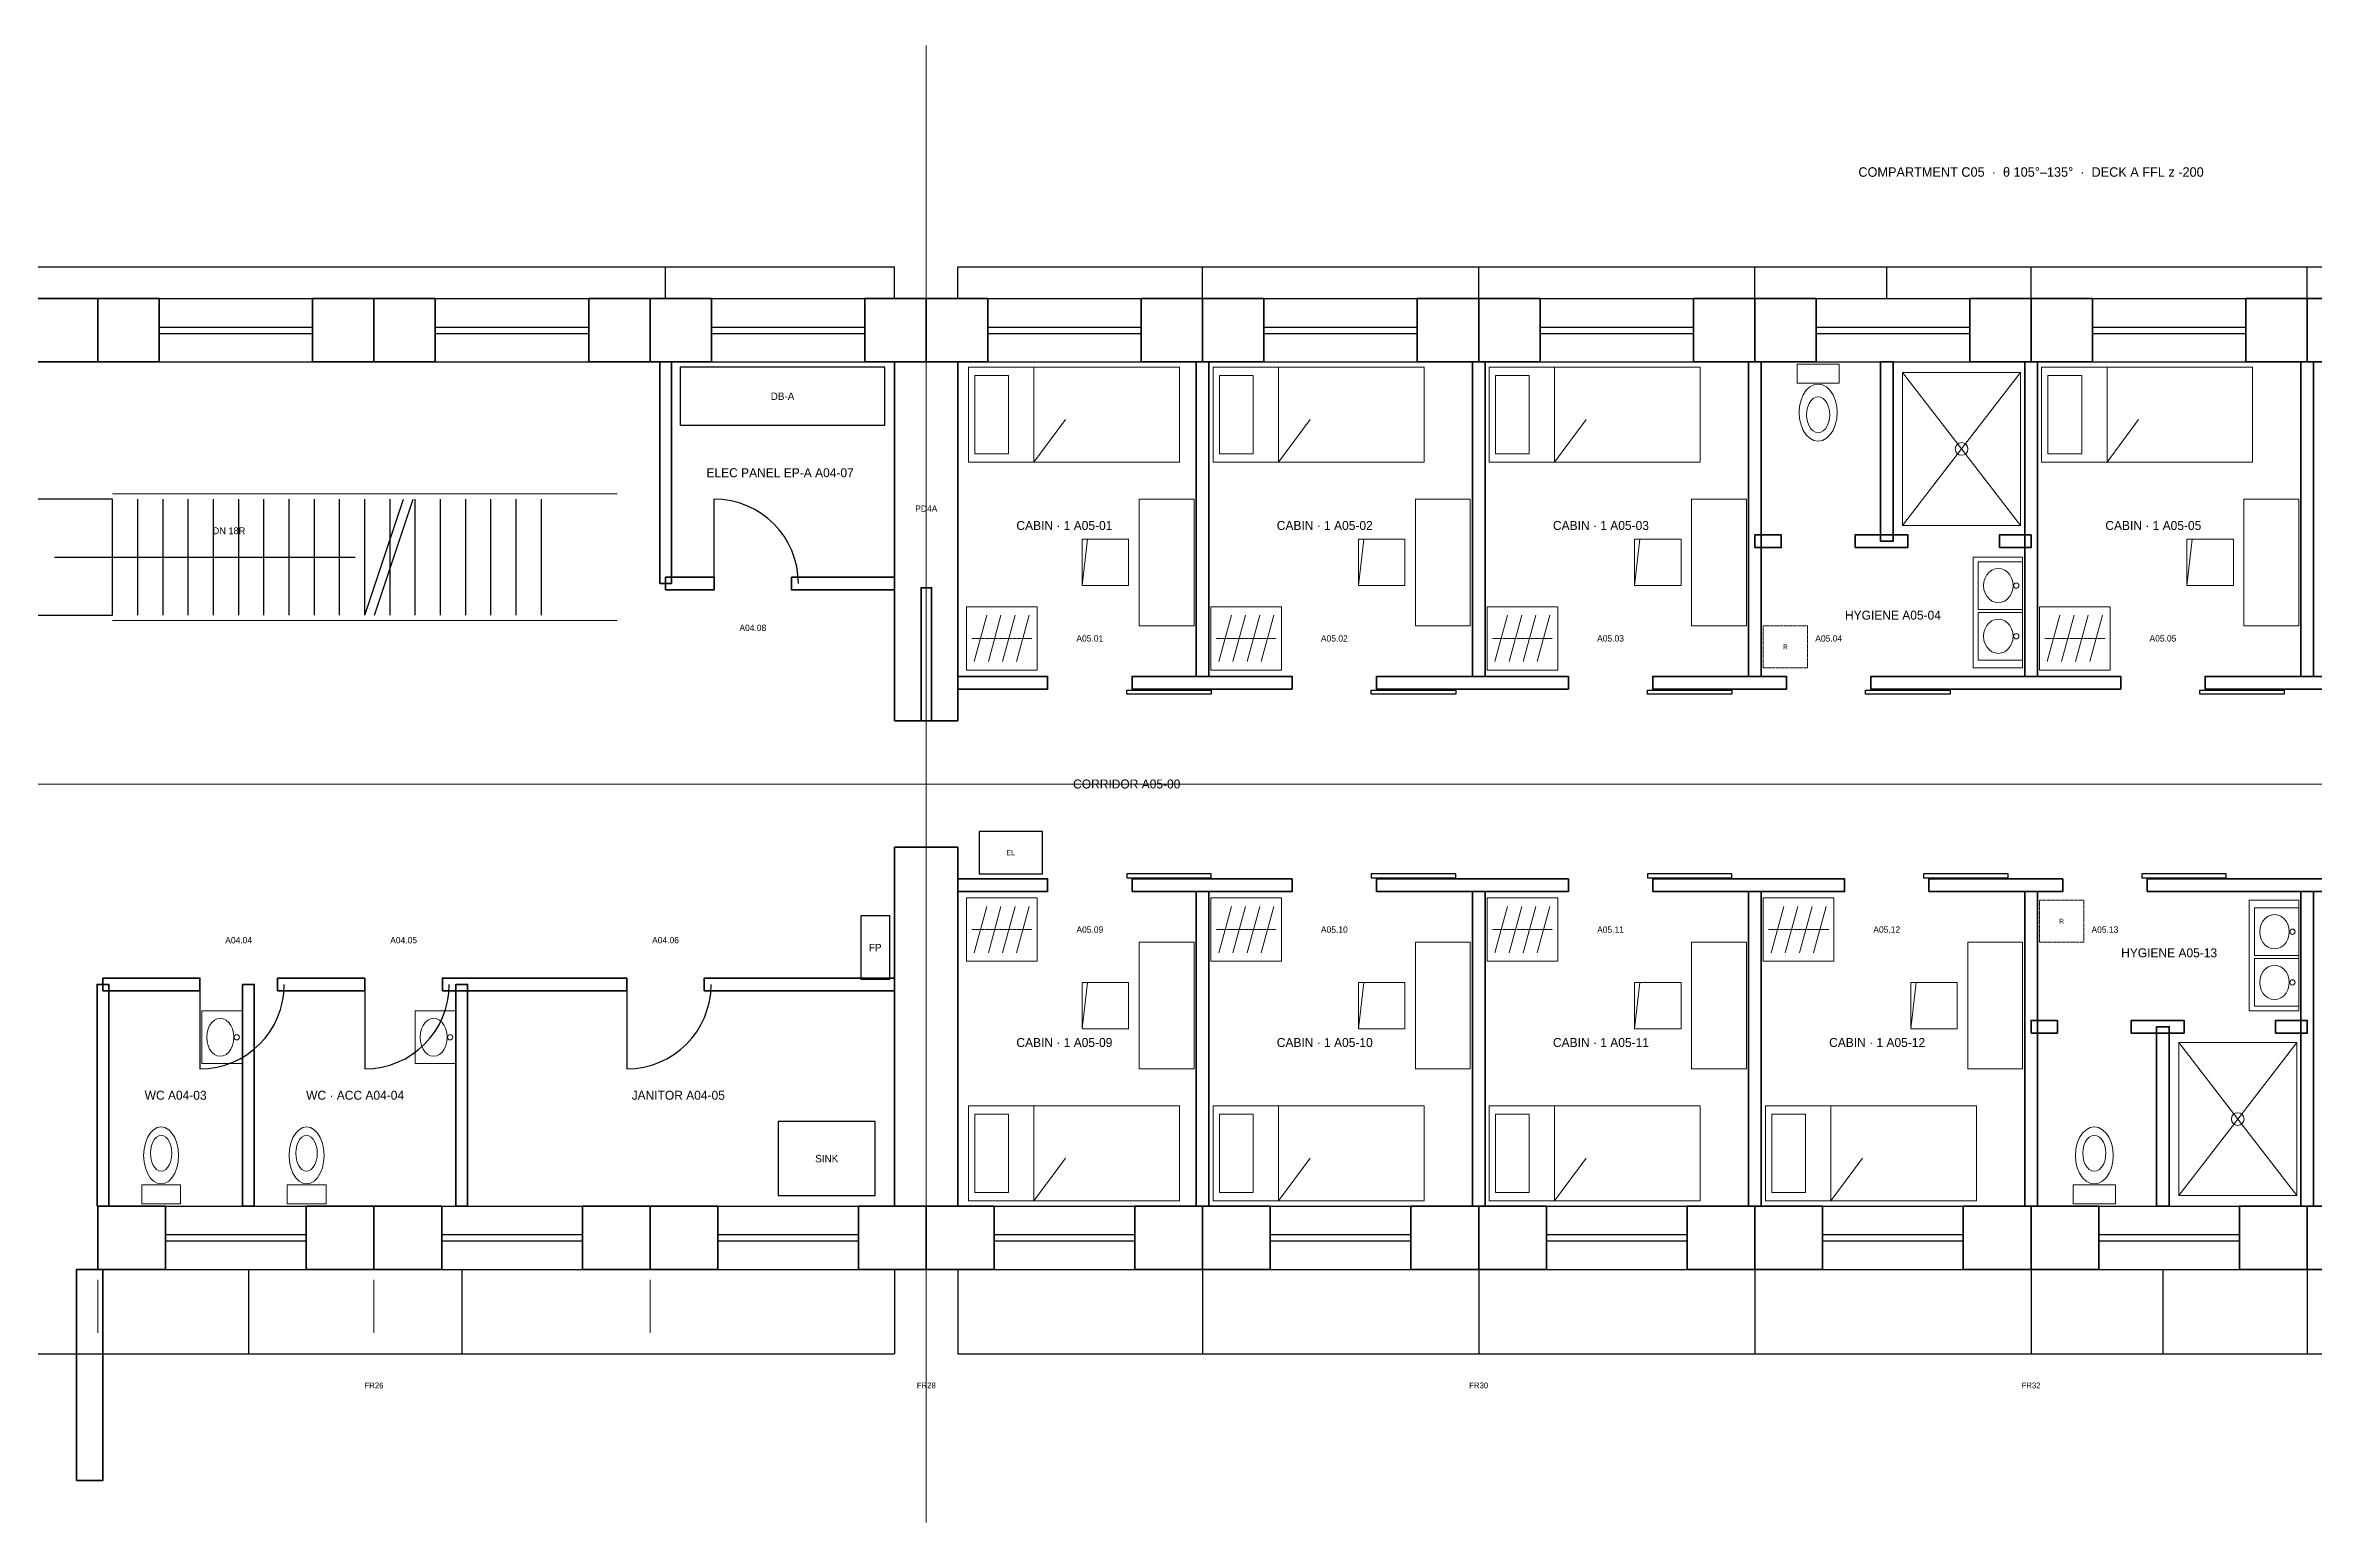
# Model space of a CAD drawing. Header units: millimetres. Extents: x 0 to 254927, y -7000 to 7000.
# Drawn here: x 77225 to 98736, y -7000 to 7000 of the extents above; entities that cross this region are included whole.
import ezdxf
from ezdxf.enums import TextEntityAlignment as Align

# ---------------------------------------------------------------- set-up
doc = ezdxf.new("R2010")
doc.units = ezdxf.units.MM
doc.linetypes.add('CENTER', pattern=[5.08, 3.175, -0.635, 0.635, -0.635])
doc.linetypes.add('DASHED', pattern=[1.524, 1.27, -0.254])
for name, color, linetype, lineweight in [('A-ANNO-DIMS', 2, 'CONTINUOUS', 18), ('A-ANNO-NOTE', 7, 'CONTINUOUS', 18), ('A-ANNO-TEXT', 7, 'CONTINUOUS', 25), ('A-CNTR', 9, 'CENTER', 13), ('A-DOOR', 3, 'CONTINUOUS', 25), ('A-DOOR-PRES', 1, 'CONTINUOUS', 35), ('A-EQPM', 30, 'CONTINUOUS', 25), ('A-EQPM-HIDN', 30, 'DASHED', 18), ('A-FLOR-STRS', 2, 'CONTINUOUS', 25), ('A-FURN', 8, 'CONTINUOUS', 18), ('A-GLAZ', 5, 'CONTINUOUS', 25), ('A-GRID', 9, 'CENTER', 18), ('A-HIDN', 8, 'DASHED', 18), ('A-WALL', 7, 'CONTINUOUS', 35), ('A-WALL-BHD', 7, 'CONTINUOUS', 50), ('A-WALL-PRHU', 7, 'CONTINUOUS', 70)]:
    doc.layers.add(name, color=color, linetype=linetype, lineweight=lineweight)
doc.styles.add('OpenSansCondensed-Light', font='OpenSansCondensed-Light.ttf')
doc.dimstyles.new('EZDXF', dxfattribs={"dimtxt": 0.25, "dimasz": 0.175, "dimexe": 0.375, "dimexo": 0.125, "dimgap": 0.1, "dimtad": 1, "dimlfac": 100, "dimzin": 12, "dimdsep": 46, "dimtxsty": 'OpenSansCondensed-Light', "dimblk": 'ARCHTICK', "dimcen": 2.5, "dimazin": 3, "dimtfac": 0.5, "dimtmove": 2, "dimatfit": 3})

# ---------------------------------------------------------------- blocks, each defined once
blk = doc.blocks.new('_ARCHTICK')
at = {"color": 0, "linetype": 'BYBLOCK', "const_width": 0.15}
blk.add_lwpolyline([(-0.5, -0.5), (0.5, 0.5)], dxfattribs=at)

msp = doc.modelspace()

# ---------------------------------------------------------------- linework, layer by layer
at = {"layer": 'A-ANNO-DIMS'}
for p, q in [((77721.82246, -4700), (77721.82246, -5200)), ((80339.81634, -4700), (80339.81634, -5200)), ((82957.81022, -4700), (82957.81022, -5200)), ((85575.8041, -4700), (85575.8041, -5200)), ((85575.8041, -4700), (85575.8041, -5200)), ((88193.79797, -4700), (88193.79797, -5200)), ((90811.79185, -4700), (90811.79185, -5200)), ((93429.78573, -4700), (93429.78573, -5200)), ((96047.77961, -4700), (96047.77961, -5200)), ((98665.77349, -4700), (98665.77349, -5200))]:
    msp.add_line(p, q, dxfattribs=at)
at = {"layer": 'A-CNTR'}
msp.add_line((0, 0), (254927.41229, 0), dxfattribs=at)
at = {"layer": 'A-DOOR'}
for p, q in [((83563.61657, 1900), (83563.61657, 2700)), ((86725.8041, 900), (86725.8041, 1020)), ((87525.8041, 900), (87525.8041, 1020)), ((89043.79797, 900), (89043.79797, 1020)), ((89843.79797, 900), (89843.79797, 1020)), ((91661.79185, 900), (91661.79185, 1020)), ((92461.79185, 900), (92461.79185, 1020)), ((93729.78573, 900), (93729.78573, 1020)), ((94529.78573, 900), (94529.78573, 1020)), ((96897.77961, 900), (96897.77961, 1020)), ((97697.77961, 900), (97697.77961, 1020)), ((86725.8041, -1020), (86725.8041, -900)), ((87525.8041, -1020), (87525.8041, -900)), ((89043.79797, -1020), (89043.79797, -900)), ((89843.79797, -1020), (89843.79797, -900)), ((91661.79185, -1020), (91661.79185, -900)), ((92461.79185, -1020), (92461.79185, -900)), ((94279.78573, -1020), (94279.78573, -900)), ((95079.78573, -1020), (95079.78573, -900)), ((96347.77961, -1020), (96347.77961, -900)), ((97147.77961, -1020), (97147.77961, -900)), ((78690.04306, -1900), (78690.04306, -2700)), ((80253.26475, -1900), (80253.26475, -2700)), ((82736.02862, -1900), (82736.02862, -2700))]:
    msp.add_line(p, q, dxfattribs=at)
for points in [[(87475.8041, 890), (88275.8041, 890), (88275.8041, 850), (87475.8041, 850)], [(89793.79797, 890), (90593.79797, 890), (90593.79797, 850), (89793.79797, 850)], [(92411.79185, 890), (93211.79185, 890), (93211.79185, 850), (92411.79185, 850)], [(94479.78573, 890), (95279.78573, 890), (95279.78573, 850), (94479.78573, 850)], [(97647.77961, 890), (98447.77961, 890), (98447.77961, 850), (97647.77961, 850)], [(87475.8041, -890), (88275.8041, -890), (88275.8041, -850), (87475.8041, -850)], [(89793.79797, -890), (90593.79797, -890), (90593.79797, -850), (89793.79797, -850)], [(92411.79185, -890), (93211.79185, -890), (93211.79185, -850), (92411.79185, -850)], [(95029.78573, -890), (95829.78573, -890), (95829.78573, -850), (95029.78573, -850)], [(97097.77961, -890), (97897.77961, -890), (97897.77961, -850), (97097.77961, -850)]]:
    msp.add_lwpolyline(points, close=True, dxfattribs=at)
for centre, start, end in [((83563.61657, 1900), 0, 90), ((78690.04306, -1900), -90, 0), ((80253.26475, -1900), -90, 0), ((82736.02862, -1900), -90, 0)]:
    msp.add_arc(centre, 800, start, end, dxfattribs=at)
at = {"layer": 'A-DOOR-PRES'}
for p, q in [((85275.8041, 600), (85875.8041, 600)), ((85275.8041, -600), (85875.8041, -600))]:
    msp.add_line(p, q, dxfattribs=at)
msp.add_lwpolyline([(85525.8041, 600), (85625.8041, 600), (85625.8041, 1860), (85525.8041, 1860)], close=True, dxfattribs=at)
at = {"layer": 'A-EQPM'}
for points in [[(83241.77681, 3400), (85183.84988, 3400), (85183.84988, 3950), (83241.77681, 3950)], [(86075.8041, -850), (86675.8041, -850), (86675.8041, -450), (86075.8041, -450)], [(84953.96434, -1850), (85229.82699, -1850), (85229.82699, -1250), (84953.96434, -1250)], [(84172.35349, -3900), (85091.89566, -3900), (85091.89566, -3200), (84172.35349, -3200)]]:
    msp.add_lwpolyline(points, close=True, dxfattribs=at)
at = {"layer": 'A-EQPM-HIDN'}
for points in [[(93509.78573, 1100), (93929.78573, 1100), (93929.78573, 1500), (93509.78573, 1500)], [(96127.77961, -1500), (96547.77961, -1500), (96547.77961, -1100), (96127.77961, -1100)]]:
    msp.add_lwpolyline(points, close=True, dxfattribs=at)
at = {"layer": 'A-FLOR-STRS'}
for p, q in [((77862.4551, 1600), (77862.4551, 2700)), ((78101.53607, 1600), (78101.53607, 2700)), ((78340.61703, 1600), (78340.61703, 2700)), ((78579.698, 1600), (78579.698, 2700)), ((78818.77896, 1600), (78818.77896, 2700)), ((79057.85993, 1600), (79057.85993, 2700)), ((79296.94089, 1600), (79296.94089, 2700)), ((79536.02186, 1600), (79536.02186, 2700)), ((79775.10282, 1600), (79775.10282, 2700)), ((80014.18378, 1600), (80014.18378, 2700)), ((80253.26475, 1600), (80253.26475, 2700)), ((80253.26475, 1600), (80621.08162, 2700)), ((80345.21897, 1600), (80713.03584, 2700)), ((80492.34571, 1600), (80492.34571, 2700)), ((80731.42668, 1600), (80731.42668, 2700)), ((80970.50764, 1600), (80970.50764, 2700)), ((81209.58861, 1600), (81209.58861, 2700)), ((81448.66957, 1600), (81448.66957, 2700)), ((81687.75054, 1600), (81687.75054, 2700)), ((81926.8315, 1600), (81926.8315, 2700)), ((77310.7298, 2150), (80161.31053, 2150))]:
    msp.add_line(p, q, dxfattribs=at)
msp.add_lwpolyline([(76759.00449, 1600), (77862.4551, 1600), (77862.4551, 2700), (76759.00449, 2700)], close=True, dxfattribs=at)
at = {"layer": 'A-FURN'}
for p, q in [((86595.8041, 3050), (86595.8041, 3950)), ((88913.79797, 3050), (88913.79797, 3950)), ((91531.79185, 3050), (91531.79185, 3950)), ((94829.78573, 3900), (95388.78267, 3175)), ((95947.77961, 3900), (95388.78267, 3175)), ((96767.77961, 3050), (96767.77961, 3950)), ((86595.8041, 3050), (86895.8041, 3455)), ((88913.79797, 3050), (89213.79797, 3455)), ((91531.79185, 3050), (91831.79185, 3455)), ((96767.77961, 3050), (97067.77961, 3455)), ((94829.78573, 2450), (95388.78267, 3175)), ((95947.77961, 2450), (95388.78267, 3175)), ((77862.4551, 2750), (82644.0744, 2750)), ((87053.79797, 1880), (87103.79797, 2320)), ((89671.79185, 1880), (89721.79185, 2320)), ((92289.78573, 1880), (92339.78573, 2320)), ((97525.77349, 1880), (97575.77349, 2320)), ((77862.4551, 1550), (82644.0744, 1550)), ((86029.8041, 1160), (86149.8041, 1600)), ((86163.8041, 1160), (86283.8041, 1600)), ((86297.8041, 1160), (86417.8041, 1600)), ((86431.8041, 1160), (86551.8041, 1600)), ((88347.79797, 1160), (88467.79797, 1600)), ((88481.79797, 1160), (88601.79797, 1600)), ((88615.79797, 1160), (88735.79797, 1600)), ((88749.79797, 1160), (88869.79797, 1600)), ((90965.79185, 1160), (91085.79185, 1600)), ((91099.79185, 1160), (91219.79185, 1600)), ((91233.79185, 1160), (91353.79185, 1600)), ((91367.79185, 1160), (91487.79185, 1600)), ((96201.77961, 1160), (96321.77961, 1600)), ((96335.77961, 1160), (96455.77961, 1600)), ((96469.77961, 1160), (96589.77961, 1600)), ((96603.77961, 1160), (96723.77961, 1600)), ((86029.8041, -1600), (86149.8041, -1160)), ((86163.8041, -1600), (86283.8041, -1160)), ((86297.8041, -1600), (86417.8041, -1160)), ((86431.8041, -1600), (86551.8041, -1160)), ((88347.79797, -1600), (88467.79797, -1160)), ((88481.79797, -1600), (88601.79797, -1160)), ((88615.79797, -1600), (88735.79797, -1160)), ((88749.79797, -1600), (88869.79797, -1160)), ((90965.79185, -1600), (91085.79185, -1160)), ((91099.79185, -1600), (91219.79185, -1160)), ((91233.79185, -1600), (91353.79185, -1160)), ((91367.79185, -1600), (91487.79185, -1160)), ((93583.78573, -1600), (93703.78573, -1160)), ((93717.78573, -1600), (93837.78573, -1160)), ((93851.78573, -1600), (93971.78573, -1160)), ((93985.78573, -1600), (94105.78573, -1160)), ((87053.79797, -2320), (87103.79797, -1880)), ((89671.79185, -2320), (89721.79185, -1880)), ((92289.78573, -2320), (92339.78573, -1880)), ((94907.77961, -2320), (94957.77961, -1880)), ((97447.77961, -2450), (98006.77655, -3175)), ((98565.77349, -2450), (98006.77655, -3175)), ((86595.8041, -3950), (86595.8041, -3050)), ((88913.79797, -3950), (88913.79797, -3050)), ((91531.79185, -3950), (91531.79185, -3050)), ((94149.78573, -3950), (94149.78573, -3050)), ((97447.77961, -3900), (98006.77655, -3175)), ((98565.77349, -3900), (98006.77655, -3175)), ((86595.8041, -3950), (86895.8041, -3545)), ((88913.79797, -3950), (89213.79797, -3545)), ((91531.79185, -3950), (91831.79185, -3545)), ((94149.78573, -3950), (94449.78573, -3545))]:
    msp.add_line(p, q, dxfattribs=at)
for points in [[(85975.8041, 3050), (87975.8041, 3050), (87975.8041, 3950), (85975.8041, 3950)], [(88293.79797, 3050), (90293.79797, 3050), (90293.79797, 3950), (88293.79797, 3950)], [(90911.79185, 3050), (92911.79185, 3050), (92911.79185, 3950), (90911.79185, 3950)], [(93829.78573, 3800), (94229.78573, 3800), (94229.78573, 3980), (93829.78573, 3980)], [(94829.78573, 2450), (95947.77961, 2450), (95947.77961, 3900), (94829.78573, 3900)], [(96147.77961, 3050), (98147.77961, 3050), (98147.77961, 3950), (96147.77961, 3950)], [(86035.8041, 3130), (86355.8041, 3130), (86355.8041, 3870), (86035.8041, 3870)], [(88353.79797, 3130), (88673.79797, 3130), (88673.79797, 3870), (88353.79797, 3870)], [(90971.79185, 3130), (91291.79185, 3130), (91291.79185, 3870), (90971.79185, 3870)], [(94209.78573, 3520), (94205.27275, 3580.08065), (94191.96013, 3637.14861), (94170.5154, 3688.34225), (94142.01389, 3731.0945), (94107.8848, 3763.26159), (94069.8395, 3783.23054), (94029.78573, 3790), (93989.73196, 3783.23054), (93951.68666, 3763.26159), (93917.55757, 3731.0945), (93889.05606, 3688.34225), (93867.61133, 3637.14861), (93854.29871, 3580.08065), (93849.78573, 3520), (93854.29871, 3459.91935), (93867.61133, 3402.85139), (93889.05606, 3351.65775), (93917.55757, 3308.9055), (93951.68666, 3276.73841), (93989.73196, 3256.76946), (94029.78573, 3250), (94069.8395, 3256.76946), (94107.8848, 3276.73841), (94142.01389, 3308.9055), (94170.5154, 3351.65775), (94191.96013, 3402.85139), (94205.27275, 3459.91935)], [(94139.78573, 3500), (94137.0278, 3537.82856), (94128.89231, 3573.76024), (94115.78719, 3605.99327), (94098.36961, 3632.91135), (94077.51294, 3653.16471), (94054.26303, 3665.73775), (94029.78573, 3670), (94005.30843, 3665.73775), (93982.05852, 3653.16471), (93961.20185, 3632.91135), (93943.78427, 3605.99327), (93930.67915, 3573.76024), (93922.54366, 3537.82856), (93919.78573, 3500), (93922.54366, 3462.17144), (93930.67915, 3426.23976), (93943.78427, 3394.00673), (93961.20185, 3367.08865), (93982.05852, 3346.83529), (94005.30843, 3334.26225), (94029.78573, 3330), (94054.26303, 3334.26225), (94077.51294, 3346.83529), (94098.36961, 3367.08865), (94115.78719, 3394.00673), (94128.89231, 3426.23976), (94137.0278, 3462.17144)], [(96207.77961, 3130), (96527.77961, 3130), (96527.77961, 3870), (96207.77961, 3870)], [(87593.79797, 1500), (88113.79797, 1500), (88113.79797, 2700), (87593.79797, 2700)], [(90211.79185, 1500), (90731.79185, 1500), (90731.79185, 2700), (90211.79185, 2700)], [(92829.78573, 1500), (93349.78573, 1500), (93349.78573, 2700), (92829.78573, 2700)], [(98065.77349, 1500), (98585.77349, 1500), (98585.77349, 2700), (98065.77349, 2700)], [(87053.79797, 1880), (87493.79797, 1880), (87493.79797, 2320), (87053.79797, 2320)], [(89671.79185, 1880), (90111.79185, 1880), (90111.79185, 2320), (89671.79185, 2320)], [(92289.78573, 1880), (92729.78573, 1880), (92729.78573, 2320), (92289.78573, 2320)], [(97525.77349, 1880), (97965.77349, 1880), (97965.77349, 2320), (97525.77349, 2320)], [(95497.77961, 1100), (95967.77961, 1100), (95967.77961, 2150), (95497.77961, 2150)], [(95547.77961, 1655), (95967.77961, 1655), (95967.77961, 2105), (95547.77961, 2105)], [(95877.77961, 1880), (95874.26952, 1916.04839), (95863.91525, 1950.28917), (95847.23602, 1981.00535), (95825.06818, 2006.6567), (95798.52333, 2025.95696), (95768.93254, 2037.93832), (95737.77961, 2042), (95706.62668, 2037.93832), (95677.03588, 2025.95696), (95650.49104, 2006.6567), (95628.3232, 1981.00535), (95611.64397, 1950.28917), (95601.2897, 1916.04839), (95597.77961, 1880), (95601.2897, 1843.95161), (95611.64397, 1809.71083), (95628.3232, 1778.99465), (95650.49104, 1753.3433), (95677.03588, 1734.04304), (95706.62668, 1722.06168), (95737.77961, 1718), (95768.93254, 1722.06168), (95798.52333, 1734.04304), (95825.06818, 1753.3433), (95847.23602, 1778.99465), (95863.91525, 1809.71083), (95874.26952, 1843.95161)], [(85955.8041, 1080), (86625.8041, 1080), (86625.8041, 1680), (85955.8041, 1680)], [(88273.79797, 1080), (88943.79797, 1080), (88943.79797, 1680), (88273.79797, 1680)], [(90891.79185, 1080), (91561.79185, 1080), (91561.79185, 1680), (90891.79185, 1680)], [(95547.77961, 1175), (95967.77961, 1175), (95967.77961, 1625), (95547.77961, 1625)], [(95877.77961, 1400), (95874.26952, 1436.04839), (95863.91525, 1470.28917), (95847.23602, 1501.00535), (95825.06818, 1526.6567), (95798.52333, 1545.95696), (95768.93254, 1557.93832), (95737.77961, 1562), (95706.62668, 1557.93832), (95677.03588, 1545.95696), (95650.49104, 1526.6567), (95628.3232, 1501.00535), (95611.64397, 1470.28917), (95601.2897, 1436.04839), (95597.77961, 1400), (95601.2897, 1363.95161), (95611.64397, 1329.71083), (95628.3232, 1298.99465), (95650.49104, 1273.3433), (95677.03588, 1254.04304), (95706.62668, 1242.06168), (95737.77961, 1238), (95768.93254, 1242.06168), (95798.52333, 1254.04304), (95825.06818, 1273.3433), (95847.23602, 1298.99465), (95863.91525, 1329.71083), (95874.26952, 1363.95161)], [(96127.77961, 1080), (96797.77961, 1080), (96797.77961, 1680), (96127.77961, 1680)], [(85955.8041, -1680), (86625.8041, -1680), (86625.8041, -1080), (85955.8041, -1080)], [(88273.79797, -1680), (88943.79797, -1680), (88943.79797, -1080), (88273.79797, -1080)], [(90891.79185, -1680), (91561.79185, -1680), (91561.79185, -1080), (90891.79185, -1080)], [(93509.78573, -1680), (94179.78573, -1680), (94179.78573, -1080), (93509.78573, -1080)], [(98115.77349, -2150), (98585.77349, -2150), (98585.77349, -1100), (98115.77349, -1100)], [(98165.77349, -1625), (98585.77349, -1625), (98585.77349, -1175), (98165.77349, -1175)], [(98495.77349, -1400), (98492.26339, -1363.95161), (98481.90913, -1329.71083), (98465.22989, -1298.99465), (98443.06206, -1273.3433), (98416.51721, -1254.04304), (98386.92642, -1242.06168), (98355.77349, -1238), (98324.62055, -1242.06168), (98295.02976, -1254.04304), (98268.48491, -1273.3433), (98246.31708, -1298.99465), (98229.63784, -1329.71083), (98219.28358, -1363.95161), (98215.77349, -1400), (98219.28358, -1436.04839), (98229.63784, -1470.28917), (98246.31708, -1501.00535), (98268.48491, -1526.6567), (98295.02976, -1545.95696), (98324.62055, -1557.93832), (98355.77349, -1562), (98386.92642, -1557.93832), (98416.51721, -1545.95696), (98443.06206, -1526.6567), (98465.22989, -1501.00535), (98481.90913, -1470.28917), (98492.26339, -1436.04839)], [(87593.79797, -2700), (88113.79797, -2700), (88113.79797, -1500), (87593.79797, -1500)], [(90211.79185, -2700), (90731.79185, -2700), (90731.79185, -1500), (90211.79185, -1500)], [(92829.78573, -2700), (93349.78573, -2700), (93349.78573, -1500), (92829.78573, -1500)], [(95447.77961, -2700), (95967.77961, -2700), (95967.77961, -1500), (95447.77961, -1500)], [(98165.77349, -2105), (98585.77349, -2105), (98585.77349, -1655), (98165.77349, -1655)], [(98495.77349, -1880), (98492.26339, -1843.95161), (98481.90913, -1809.71083), (98465.22989, -1778.99465), (98443.06206, -1753.3433), (98416.51721, -1734.04304), (98386.92642, -1722.06168), (98355.77349, -1718), (98324.62055, -1722.06168), (98295.02976, -1734.04304), (98268.48491, -1753.3433), (98246.31708, -1778.99465), (98229.63784, -1809.71083), (98219.28358, -1843.95161), (98215.77349, -1880), (98219.28358, -1916.04839), (98229.63784, -1950.28917), (98246.31708, -1981.00535), (98268.48491, -2006.6567), (98295.02976, -2025.95696), (98324.62055, -2037.93832), (98355.77349, -2042), (98386.92642, -2037.93832), (98416.51721, -2025.95696), (98443.06206, -2006.6567), (98465.22989, -1981.00535), (98481.90913, -1950.28917), (98492.26339, -1916.04839)], [(87053.79797, -2320), (87493.79797, -2320), (87493.79797, -1880), (87053.79797, -1880)], [(89671.79185, -2320), (90111.79185, -2320), (90111.79185, -1880), (89671.79185, -1880)], [(92289.78573, -2320), (92729.78573, -2320), (92729.78573, -1880), (92289.78573, -1880)], [(94907.77961, -2320), (95347.77961, -2320), (95347.77961, -1880), (94907.77961, -1880)], [(78708.4339, -2650), (79094.64161, -2650), (79094.64161, -2150), (78708.4339, -2150)], [(80731.42668, -2650), (81117.63439, -2650), (81117.63439, -2150), (80731.42668, -2150)], [(79011.88282, -2400), (79008.65514, -2359.94623), (78999.13395, -2321.90093), (78983.7967, -2287.77184), (78963.41244, -2259.27033), (78939.00333, -2237.8256), (78911.79335, -2224.51298), (78883.14691, -2220), (78854.50048, -2224.51298), (78827.2905, -2237.8256), (78802.88139, -2259.27033), (78782.49713, -2287.77184), (78767.15987, -2321.90093), (78757.63869, -2359.94623), (78754.41101, -2400), (78757.63869, -2440.05377), (78767.15987, -2478.09907), (78782.49713, -2512.22816), (78802.88139, -2540.72967), (78827.2905, -2562.1744), (78854.50048, -2575.48702), (78883.14691, -2580), (78911.79335, -2575.48702), (78939.00333, -2562.1744), (78963.41244, -2540.72967), (78983.7967, -2512.22816), (78999.13395, -2478.09907), (79008.65514, -2440.05377)], [(81034.8756, -2400), (81031.64792, -2359.94623), (81022.12673, -2321.90093), (81006.78947, -2287.77184), (80986.40522, -2259.27033), (80961.99611, -2237.8256), (80934.78613, -2224.51298), (80906.13969, -2220), (80877.49326, -2224.51298), (80850.28328, -2237.8256), (80825.87417, -2259.27033), (80805.48991, -2287.77184), (80790.15265, -2321.90093), (80780.63147, -2359.94623), (80777.40379, -2400), (80780.63147, -2440.05377), (80790.15265, -2478.09907), (80805.48991, -2512.22816), (80825.87417, -2540.72967), (80850.28328, -2562.1744), (80877.49326, -2575.48702), (80906.13969, -2580), (80934.78613, -2575.48702), (80961.99611, -2562.1744), (80986.40522, -2540.72967), (81006.78947, -2512.22816), (81022.12673, -2478.09907), (81031.64792, -2440.05377)], [(97447.77961, -3900), (98565.77349, -3900), (98565.77349, -2450), (97447.77961, -2450)], [(85975.8041, -3950), (87975.8041, -3950), (87975.8041, -3050), (85975.8041, -3050)], [(86035.8041, -3870), (86355.8041, -3870), (86355.8041, -3130), (86035.8041, -3130)], [(88293.79797, -3950), (90293.79797, -3950), (90293.79797, -3050), (88293.79797, -3050)], [(88353.79797, -3870), (88673.79797, -3870), (88673.79797, -3130), (88353.79797, -3130)], [(90911.79185, -3950), (92911.79185, -3950), (92911.79185, -3050), (90911.79185, -3050)], [(90971.79185, -3870), (91291.79185, -3870), (91291.79185, -3130), (90971.79185, -3130)], [(93529.78573, -3950), (95529.78573, -3950), (95529.78573, -3050), (93529.78573, -3050)], [(93589.78573, -3870), (93909.78573, -3870), (93909.78573, -3130), (93589.78573, -3130)], [(78487.73814, -3520), (78483.58827, -3459.91935), (78471.34675, -3402.85139), (78451.62742, -3351.65775), (78425.41908, -3308.9055), (78394.03595, -3276.73841), (78359.05168, -3256.76946), (78322.22055, -3250), (78285.38942, -3256.76946), (78250.40516, -3276.73841), (78219.02202, -3308.9055), (78192.81369, -3351.65775), (78173.09436, -3402.85139), (78160.85283, -3459.91935), (78156.70296, -3520), (78160.85283, -3580.08065), (78173.09436, -3637.14861), (78192.81369, -3688.34225), (78219.02202, -3731.0945), (78250.40516, -3763.26159), (78285.38942, -3783.23054), (78322.22055, -3790), (78359.05168, -3783.23054), (78394.03595, -3763.26159), (78425.41908, -3731.0945), (78451.62742, -3688.34225), (78471.34675, -3637.14861), (78483.58827, -3580.08065)], [(78423.37019, -3500), (78420.83416, -3462.17144), (78413.35323, -3426.23976), (78401.30253, -3394.00673), (78385.28632, -3367.08865), (78366.10774, -3346.83529), (78344.72847, -3334.26225), (78322.22055, -3330), (78299.71264, -3334.26225), (78278.33337, -3346.83529), (78259.15479, -3367.08865), (78243.13858, -3394.00673), (78231.08788, -3426.23976), (78223.60695, -3462.17144), (78221.07091, -3500), (78223.60695, -3537.82856), (78231.08788, -3573.76024), (78243.13858, -3605.99327), (78259.15479, -3632.91135), (78278.33337, -3653.16471), (78299.71264, -3665.73775), (78322.22055, -3670), (78344.72847, -3665.73775), (78366.10774, -3653.16471), (78385.28632, -3632.91135), (78401.30253, -3605.99327), (78413.35323, -3573.76024), (78420.83416, -3537.82856)], [(79867.05704, -3520), (79862.90717, -3459.91935), (79850.66564, -3402.85139), (79830.94631, -3351.65775), (79804.73798, -3308.9055), (79773.35484, -3276.73841), (79738.37058, -3256.76946), (79701.53945, -3250), (79664.70832, -3256.76946), (79629.72405, -3276.73841), (79598.34092, -3308.9055), (79572.13258, -3351.65775), (79552.41325, -3402.85139), (79540.17173, -3459.91935), (79536.02186, -3520), (79540.17173, -3580.08065), (79552.41325, -3637.14861), (79572.13258, -3688.34225), (79598.34092, -3731.0945), (79629.72405, -3763.26159), (79664.70832, -3783.23054), (79701.53945, -3790), (79738.37058, -3783.23054), (79773.35484, -3763.26159), (79804.73798, -3731.0945), (79830.94631, -3688.34225), (79850.66564, -3637.14861), (79862.90717, -3580.08065)], [(79802.68909, -3500), (79800.15305, -3462.17144), (79792.67212, -3426.23976), (79780.62142, -3394.00673), (79764.60521, -3367.08865), (79745.42663, -3346.83529), (79724.04736, -3334.26225), (79701.53945, -3330), (79679.03153, -3334.26225), (79657.65226, -3346.83529), (79638.47368, -3367.08865), (79622.45747, -3394.00673), (79610.40677, -3426.23976), (79602.92584, -3462.17144), (79600.38981, -3500), (79602.92584, -3537.82856), (79610.40677, -3573.76024), (79622.45747, -3605.99327), (79638.47368, -3632.91135), (79657.65226, -3653.16471), (79679.03153, -3665.73775), (79701.53945, -3670), (79724.04736, -3665.73775), (79745.42663, -3653.16471), (79764.60521, -3632.91135), (79780.62142, -3605.99327), (79792.67212, -3573.76024), (79800.15305, -3537.82856)], [(96827.77961, -3520), (96823.26663, -3459.91935), (96809.954, -3402.85139), (96788.50927, -3351.65775), (96760.00777, -3308.9055), (96725.87868, -3276.73841), (96687.83338, -3256.76946), (96647.77961, -3250), (96607.72584, -3256.76946), (96569.68053, -3276.73841), (96535.55144, -3308.9055), (96507.04994, -3351.65775), (96485.60521, -3402.85139), (96472.29258, -3459.91935), (96467.77961, -3520), (96472.29258, -3580.08065), (96485.60521, -3637.14861), (96507.04994, -3688.34225), (96535.55144, -3731.0945), (96569.68053, -3763.26159), (96607.72584, -3783.23054), (96647.77961, -3790), (96687.83338, -3783.23054), (96725.87868, -3763.26159), (96760.00777, -3731.0945), (96788.50927, -3688.34225), (96809.954, -3637.14861), (96823.26663, -3580.08065)], [(96757.77961, -3500), (96755.02168, -3462.17144), (96746.88618, -3426.23976), (96733.78107, -3394.00673), (96716.36349, -3367.08865), (96695.50682, -3346.83529), (96672.25691, -3334.26225), (96647.77961, -3330), (96623.3023, -3334.26225), (96600.0524, -3346.83529), (96579.19573, -3367.08865), (96561.77814, -3394.00673), (96548.67303, -3426.23976), (96540.53754, -3462.17144), (96537.77961, -3500), (96540.53754, -3537.82856), (96548.67303, -3573.76024), (96561.77814, -3605.99327), (96579.19573, -3632.91135), (96600.0524, -3653.16471), (96623.3023, -3665.73775), (96647.77961, -3670), (96672.25691, -3665.73775), (96695.50682, -3653.16471), (96716.36349, -3632.91135), (96733.78107, -3605.99327), (96746.88618, -3573.76024), (96755.02168, -3537.82856)], [(78138.31212, -3980), (78506.12899, -3980), (78506.12899, -3800), (78138.31212, -3800)], [(79517.63101, -3980), (79885.44788, -3980), (79885.44788, -3800), (79517.63101, -3800)], [(96447.77961, -3980), (96847.77961, -3980), (96847.77961, -3800), (96447.77961, -3800)]]:
    msp.add_lwpolyline(points, close=True, dxfattribs=at)
for centre, radius in [((95388.78267, 3175), 60), ((95907.77961, 1880), 25), ((95907.77961, 1400), 25), ((98525.77349, -1400), 25), ((98525.77349, -1880), 25), ((79039.46908, -2400), 25), ((81062.46186, -2400), 25), ((98006.77655, -3175), 60)]:
    msp.add_circle(centre, radius, dxfattribs=at)
at = {"layer": 'A-GLAZ'}
for p, q in [((78303.54667, 4600), (79758.09213, 4600)), ((80921.54055, 4600), (82376.08601, 4600)), ((83539.53443, 4600), (84994.07988, 4600)), ((86157.52831, 4600), (87612.07376, 4600)), ((88775.52219, 4600), (90230.06764, 4600)), ((91393.51606, 4600), (92848.06152, 4600)), ((94011.50994, 4600), (95466.0554, 4600)), ((96629.50382, 4600), (98084.04927, 4600)), ((78303.54667, 4330), (79758.09213, 4330)), ((80921.54055, 4330), (82376.08601, 4330)), ((83539.53443, 4330), (84994.07988, 4330)), ((86157.52831, 4330), (87612.07376, 4330)), ((88775.52219, 4330), (90230.06764, 4330)), ((91393.51606, 4330), (92848.06152, 4330)), ((94011.50994, 4330), (95466.0554, 4330)), ((96629.50382, 4330), (98084.04927, 4330)), ((78303.54667, 4270), (79758.09213, 4270)), ((80921.54055, 4270), (82376.08601, 4270)), ((83539.53443, 4270), (84994.07988, 4270)), ((86157.52831, 4270), (87612.07376, 4270)), ((88775.52219, 4270), (90230.06764, 4270)), ((91393.51606, 4270), (92848.06152, 4270)), ((94011.50994, 4270), (95466.0554, 4270)), ((96629.50382, 4270), (98084.04927, 4270)), ((78303.54667, 4000), (79758.09213, 4000)), ((80921.54055, 4000), (82376.08601, 4000)), ((83539.53443, 4000), (84994.07988, 4000)), ((86157.52831, 4000), (87612.07376, 4000)), ((88775.52219, 4000), (90230.06764, 4000)), ((91393.51606, 4000), (92848.06152, 4000)), ((94011.50994, 4000), (95466.0554, 4000)), ((96629.50382, 4000), (98084.04927, 4000)), ((78364.15273, -4000), (79697.48607, -4000)), ((80982.14661, -4000), (82315.47995, -4000)), ((83600.14049, -4000), (84933.47382, -4000)), ((86218.13437, -4000), (87551.4677, -4000)), ((88836.12825, -4000), (90169.46158, -4000)), ((91454.12212, -4000), (92787.45546, -4000)), ((94072.116, -4000), (95405.44934, -4000)), ((96690.10988, -4000), (98023.44321, -4000)), ((78364.15273, -4270), (79697.48607, -4270)), ((80982.14661, -4270), (82315.47995, -4270)), ((83600.14049, -4270), (84933.47382, -4270)), ((86218.13437, -4270), (87551.4677, -4270)), ((88836.12825, -4270), (90169.46158, -4270)), ((91454.12212, -4270), (92787.45546, -4270)), ((94072.116, -4270), (95405.44934, -4270)), ((96690.10988, -4270), (98023.44321, -4270)), ((78364.15273, -4330), (79697.48607, -4330)), ((80982.14661, -4330), (82315.47995, -4330)), ((83600.14049, -4330), (84933.47382, -4330)), ((86218.13437, -4330), (87551.4677, -4330)), ((88836.12825, -4330), (90169.46158, -4330)), ((91454.12212, -4330), (92787.45546, -4330)), ((94072.116, -4330), (95405.44934, -4330)), ((96690.10988, -4330), (98023.44321, -4330)), ((78364.15273, -4600), (79697.48607, -4600)), ((80982.14661, -4600), (82315.47995, -4600)), ((83600.14049, -4600), (84933.47382, -4600)), ((86218.13437, -4600), (87551.4677, -4600)), ((88836.12825, -4600), (90169.46158, -4600)), ((91454.12212, -4600), (92787.45546, -4600)), ((94072.116, -4600), (95405.44934, -4600)), ((96690.10988, -4600), (98023.44321, -4600))]:
    msp.add_line(p, q, dxfattribs=at)
at = {"layer": 'A-GRID'}
msp.add_line((85575.8041, -7000), (85575.8041, 7000), dxfattribs=at)
msp.add_line((85575.8041, -7000), (85575.8041, 7000), dxfattribs=at)
at = {"layer": 'A-HIDN'}
for p, q in [((86005.8041, 1380), (86575.8041, 1380)), ((88323.79797, 1380), (88893.79797, 1380)), ((90941.79185, 1380), (91511.79185, 1380)), ((96177.77961, 1380), (96747.77961, 1380)), ((85575.8041, -600), (85575.8041, 600)), ((86005.8041, -1380), (86575.8041, -1380)), ((88323.79797, -1380), (88893.79797, -1380)), ((90941.79185, -1380), (91511.79185, -1380)), ((93559.78573, -1380), (94129.78573, -1380))]:
    msp.add_line(p, q, dxfattribs=at)
at = {"layer": 'A-WALL'}
for points in [[(83048.67295, 1900), (83159.01801, 1900), (83159.01801, 4000), (83048.67295, 4000)], [(88133.79797, 1020), (88253.79797, 1020), (88253.79797, 4000), (88133.79797, 4000)], [(90751.79185, 1020), (90871.79185, 1020), (90871.79185, 4000), (90751.79185, 4000)], [(93369.78573, 1020), (93489.78573, 1020), (93489.78573, 4000), (93369.78573, 4000)], [(94619.78573, 2300), (94739.78573, 2300), (94739.78573, 4000), (94619.78573, 4000)], [(95987.77961, 1020), (96107.77961, 1020), (96107.77961, 4000), (95987.77961, 4000)], [(98605.77349, 1020), (98725.77349, 1020), (98725.77349, 4000), (98605.77349, 4000)], [(93429.78573, 2240), (93679.78573, 2240), (93679.78573, 2360), (93429.78573, 2360)], [(94379.78573, 2240), (94879.78573, 2240), (94879.78573, 2360), (94379.78573, 2360)], [(95747.77961, 2240), (96047.77961, 2240), (96047.77961, 2360), (95747.77961, 2360)], [(83103.84548, 1840), (83563.61657, 1840), (83563.61657, 1960), (83103.84548, 1960)], [(84299.25031, 1840), (85275.8041, 1840), (85275.8041, 1960), (84299.25031, 1960)], [(85875.8041, 900), (86725.8041, 900), (86725.8041, 1020), (85875.8041, 1020)], [(87525.8041, 900), (89043.79797, 900), (89043.79797, 1020), (87525.8041, 1020)], [(89843.79797, 900), (91661.79185, 900), (91661.79185, 1020), (89843.79797, 1020)], [(92461.79185, 900), (93729.78573, 900), (93729.78573, 1020), (92461.79185, 1020)], [(94529.78573, 900), (96897.77961, 900), (96897.77961, 1020), (94529.78573, 1020)], [(97697.77961, 900), (99515.77349, 900), (99515.77349, 1020), (97697.77961, 1020)], [(85875.8041, -1020), (86725.8041, -1020), (86725.8041, -900), (85875.8041, -900)], [(87525.8041, -1020), (89043.79797, -1020), (89043.79797, -900), (87525.8041, -900)], [(88133.79797, -4000), (88253.79797, -4000), (88253.79797, -1020), (88133.79797, -1020)], [(89843.79797, -1020), (91661.79185, -1020), (91661.79185, -900), (89843.79797, -900)], [(90751.79185, -4000), (90871.79185, -4000), (90871.79185, -1020), (90751.79185, -1020)], [(92461.79185, -1020), (94279.78573, -1020), (94279.78573, -900), (92461.79185, -900)], [(93369.78573, -4000), (93489.78573, -4000), (93489.78573, -1020), (93369.78573, -1020)], [(95079.78573, -1020), (96347.77961, -1020), (96347.77961, -900), (95079.78573, -900)], [(95987.77961, -4000), (96107.77961, -4000), (96107.77961, -1020), (95987.77961, -1020)], [(97147.77961, -1020), (99515.77349, -1020), (99515.77349, -900), (97147.77961, -900)], [(98605.77349, -4000), (98725.77349, -4000), (98725.77349, -1020), (98605.77349, -1020)], [(77715.32272, -4000), (77825.66778, -4000), (77825.66778, -1900), (77715.32272, -1900)], [(77770.49525, -1960), (78690.04306, -1960), (78690.04306, -1840), (77770.49525, -1840)], [(79094.64161, -4000), (79204.98667, -4000), (79204.98667, -1900), (79094.64161, -1900)], [(79425.67679, -1960), (80253.26475, -1960), (80253.26475, -1840), (79425.67679, -1840)], [(80988.89849, -1960), (82736.02862, -1960), (82736.02862, -1840), (80988.89849, -1840)], [(81117.63439, -4000), (81227.97945, -4000), (81227.97945, -1900), (81117.63439, -1900)], [(83471.66235, -1960), (85275.8041, -1960), (85275.8041, -1840), (83471.66235, -1840)], [(96047.77961, -2360), (96297.77961, -2360), (96297.77961, -2240), (96047.77961, -2240)], [(96997.77961, -2360), (97497.77961, -2360), (97497.77961, -2240), (96997.77961, -2240)], [(97237.77961, -4000), (97357.77961, -4000), (97357.77961, -2300), (97237.77961, -2300)], [(98365.77349, -2360), (98665.77349, -2360), (98665.77349, -2240), (98365.77349, -2240)]]:
    msp.add_lwpolyline(points, close=True, dxfattribs=at)
at = {"layer": 'A-WALL-BHD'}
for points in [[(85275.8041, 600), (85875.8041, 600), (85875.8041, 4000), (85275.8041, 4000)], [(85275.8041, -4000), (85875.8041, -4000), (85875.8041, -600), (85275.8041, -600)]]:
    msp.add_lwpolyline(points, close=True, dxfattribs=at)
at = {"layer": 'A-WALL-PRHU'}
for points in [[(77140.09825, 4000), (77721.82246, 4000), (77721.82246, 4600), (77140.09825, 4600)], [(77721.82246, 4000), (78303.54667, 4000), (78303.54667, 4600), (77721.82246, 4600)], [(79758.09213, 4000), (80339.81634, 4000), (80339.81634, 4600), (79758.09213, 4600)], [(80339.81634, 4000), (80921.54055, 4000), (80921.54055, 4600), (80339.81634, 4600)], [(82376.08601, 4000), (82957.81022, 4000), (82957.81022, 4600), (82376.08601, 4600)], [(82957.81022, 4000), (83539.53443, 4000), (83539.53443, 4600), (82957.81022, 4600)], [(84994.07988, 4000), (85575.8041, 4000), (85575.8041, 4600), (84994.07988, 4600)], [(85575.8041, 4000), (86157.52831, 4000), (86157.52831, 4600), (85575.8041, 4600)], [(87612.07376, 4000), (88193.79797, 4000), (88193.79797, 4600), (87612.07376, 4600)], [(88193.79797, 4000), (88775.52219, 4000), (88775.52219, 4600), (88193.79797, 4600)], [(90230.06764, 4000), (90811.79185, 4000), (90811.79185, 4600), (90230.06764, 4600)], [(90811.79185, 4000), (91393.51606, 4000), (91393.51606, 4600), (90811.79185, 4600)], [(92848.06152, 4000), (93429.78573, 4000), (93429.78573, 4600), (92848.06152, 4600)], [(93429.78573, 4000), (94011.50994, 4000), (94011.50994, 4600), (93429.78573, 4600)], [(95466.0554, 4000), (96047.77961, 4000), (96047.77961, 4600), (95466.0554, 4600)], [(96047.77961, 4000), (96629.50382, 4000), (96629.50382, 4600), (96047.77961, 4600)], [(98084.04927, 4000), (98665.77349, 4000), (98665.77349, 4600), (98084.04927, 4600)], [(98665.77349, 4000), (99247.4977, 4000), (99247.4977, 4600), (98665.77349, 4600)], [(77721.82246, -4600), (78364.15273, -4600), (78364.15273, -4000), (77721.82246, -4000)], [(79697.48607, -4600), (80339.81634, -4600), (80339.81634, -4000), (79697.48607, -4000)], [(80339.81634, -4600), (80982.14661, -4600), (80982.14661, -4000), (80339.81634, -4000)], [(82315.47995, -4600), (82957.81022, -4600), (82957.81022, -4000), (82315.47995, -4000)], [(82957.81022, -4600), (83600.14049, -4600), (83600.14049, -4000), (82957.81022, -4000)], [(84933.47382, -4600), (85575.8041, -4600), (85575.8041, -4000), (84933.47382, -4000)], [(85575.8041, -4600), (86218.13437, -4600), (86218.13437, -4000), (85575.8041, -4000)], [(87551.4677, -4600), (88193.79797, -4600), (88193.79797, -4000), (87551.4677, -4000)], [(88193.79797, -4600), (88836.12825, -4600), (88836.12825, -4000), (88193.79797, -4000)], [(90169.46158, -4600), (90811.79185, -4600), (90811.79185, -4000), (90169.46158, -4000)], [(90811.79185, -4600), (91454.12212, -4600), (91454.12212, -4000), (90811.79185, -4000)], [(92787.45546, -4600), (93429.78573, -4600), (93429.78573, -4000), (92787.45546, -4000)], [(93429.78573, -4600), (94072.116, -4600), (94072.116, -4000), (93429.78573, -4000)], [(95405.44934, -4600), (96047.77961, -4600), (96047.77961, -4000), (95405.44934, -4000)], [(96047.77961, -4600), (96690.10988, -4600), (96690.10988, -4000), (96047.77961, -4000)], [(98023.44321, -4600), (98665.77349, -4600), (98665.77349, -4000), (98023.44321, -4000)], [(98665.77349, -4600), (99308.10376, -4600), (99308.10376, -4000), (98665.77349, -4000)], [(77520.49525, -6600), (77770.49525, -6600), (77770.49525, -4600), (77520.49525, -4600)]]:
    msp.add_lwpolyline(points, close=True, dxfattribs=at)

# ---------------------------------------------------------------- texts
at = {"layer": 'A-ANNO-NOTE'}
for s, height, p in [('DB-A', 70, (84212.81334, 3675)), ('DN 18R', 65, (78965.90571, 2400)), ('R', 45, (93719.78573, 1300)), ('EL', 50, (86375.8041, -650)), ('R', 45, (96337.77961, -1300)), ('FP', 70, (85091.89566, -1550)), ('SINK', 70, (84632.12457, -3550)), ('FR26', 55, (80339.81634, -5700)), ('FR28', 55, (85575.8041, -5700)), ('FR28', 55, (85575.8041, -5700)), ('FR30', 55, (90811.79185, -5700)), ('FR32', 55, (96047.77961, -5700))]:
    msp.add_text(s, height=height, dxfattribs=at).set_placement(p, align=Align.MIDDLE_CENTER)
at = {"layer": 'A-ANNO-TEXT'}
for s, height, p in [('COMPARTMENT C05  ·  θ 105°–135°  ·  DECK A FFL z -200', 90, (96047.77961, 5800)), ('ELEC PANEL EP-A A04-07', 85, (84189.82479, 2950)), ('PD4A', 60, (85575.8041, 2610)), ('CABIN · 1 A05-01', 85, (86884.80103, 2450)), ('CABIN · 1 A05-02', 85, (89352.79491, 2450)), ('CABIN · 1 A05-03', 85, (91970.78879, 2450)), ('CABIN · 1 A05-05', 85, (97206.77655, 2450)), ('A04.08', 60, (83931.43344, 1480)), ('HYGIENE A05-04', 85, (94738.78267, 1600)), ('A05.01', 60, (87125.8041, 1380)), ('A05.02', 60, (89443.79797, 1380)), ('A05.03', 60, (92061.79185, 1380)), ('A05.04', 60, (94129.78573, 1380)), ('A05.05', 60, (97297.77961, 1380)), ('CORRIDOR A05-00', 85, (87475.8041, 0)), ('A04.04', 60, (79057.85993, -1480)), ('A04.05', 60, (80621.08162, -1480)), ('A04.06', 60, (83103.84548, -1480)), ('A05.09', 60, (87125.8041, -1380)), ('A05.10', 60, (89443.79797, -1380)), ('A05.11', 60, (92061.79185, -1380)), ('A05.12', 60, (94679.78573, -1380)), ('A05.13', 60, (96747.77961, -1380)), ('HYGIENE A05-13', 85, (97356.77655, -1600)), ('CABIN · 1 A05-09', 85, (86884.80103, -2450)), ('CABIN · 1 A05-10', 85, (89352.79491, -2450)), ('CABIN · 1 A05-11', 85, (91970.78879, -2450)), ('CABIN · 1 A05-12', 85, (94588.78267, -2450)), ('WC A04-03', 85, (78460.1547, -2950)), ('WC · ACC A04-04', 85, (80161.31053, -2950)), ('JANITOR A04-05', 85, (83224.30551, -2950))]:
    msp.add_text(s, height=height, dxfattribs=at).set_placement(p, align=Align.MIDDLE_CENTER)

# ---------------------------------------------------------------- dimensions: what is measured, and where the dimension line sits
at = {"layer": 'A-ANNO-DIMS'}
for base, p1, p2 in [((72161, 4900), (72161, 4600), (83104, 4600)), ((83104, 4900), (83104, 4600), (85275.8041, 4600)), ((85875.8041, 4900), (85875.8041, 4600), (88194, 4600)), ((88194, 4900), (88194, 4600), (90812, 4600)), ((90812, 4900), (90812, 4600), (93430, 4600)), ((93430, 4900), (93430, 4600), (94680, 4600)), ((94680, 4900), (94680, 4600), (96048, 4600)), ((96048, 4900), (96048, 4600), (98666, 4600)), ((98666, 4900), (98666, 4600), (101284, 4600)), ((72437, -5400), (72437, -4600), (77770, -4600)), ((77770, -5400), (77770, -4600), (79150, -4600)), ((79150, -5400), (79150, -4600), (81173, -4600)), ((81173, -5400), (81173, -4600), (85275.8041, -4600)), ((85875.8041, -5400), (85875.8041, -4600), (88194, -4600)), ((88194, -5400), (88194, -4600), (90812, -4600)), ((90812, -5400), (90812, -4600), (93430, -4600)), ((93430, -5400), (93430, -4600), (96048, -4600)), ((96048, -5400), (96048, -4600), (97298, -4600)), ((97298, -5400), (97298, -4600), (98666, -4600)), ((98666, -5400), (98666, -4600), (101284, -4600))]:
    msp.add_linear_dim(base=base, p1=p1, p2=p2, dimstyle='EZDXF', dxfattribs=at).render()

doc.saveas('drawing.dxf')
